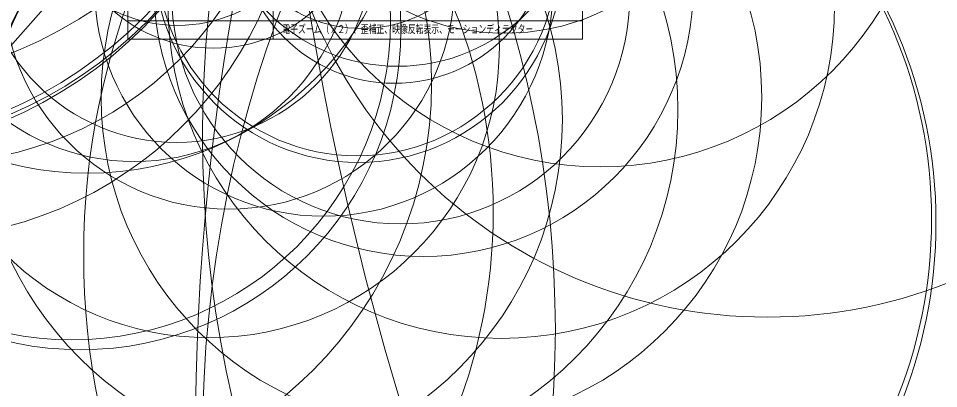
# Model space of a CAD drawing. Units: millimetres, scale not verified. Extents: x -659 to 3899, y -3838 to 1495.
# Drawn here: x -92.6 to 160.4, y -152.5 to -50.8 of the extents above; entities that cross this region are included whole.
import ezdxf
from ezdxf.enums import TextEntityAlignment as Align

# ---------------------------------------------------------------- set-up
doc = ezdxf.new("R2010")
doc.units = ezdxf.units.MM
doc.header["$LTSCALE"] = 0.125
doc.layers.add('0-1_MOJI1', color=7, linetype='Continuous')
doc.layers.add('0-2_WAKU', color=1, linetype='Continuous', lineweight=18)
doc.layers.add('0-4_GAIKEI', color=1, linetype='Continuous', lineweight=18)
doc.styles.add('ＭＳ ゴシック', font='')
doc.styles.get('ＭＳ ゴシック').set_extended_font_data('MS Gothic')

msp = doc.modelspace()

# ---------------------------------------------------------------- linework, layer by layer
at = {"layer": '0-2_WAKU', "color": 4}
for p, q in [((-62.5109, -16.5089), (-62.5109, -56.5089)), ((-22.5109, -56.5089), (-22.5109, -16.5089)), ((62.4891, -56.5089), (62.4891, -16.5089)), ((62.4891, -56.5089), (-62.5109, -56.5089))]:
    msp.add_line(p, q, dxfattribs=at)
at = {"layer": '0-2_WAKU'}
msp.add_line((-62.5109, -51.5089), (62.4891, -51.5089), dxfattribs=at)
at = {"layer": '0-4_GAIKEI'}
for centre, radius in [((823.4972, 90.0776), 847.3766), ((1620.0581, -1559.3114), 2278.7905), ((279.8557, -82.7926), 321.8093), ((-142.9372, 59.3797), 129.1262), ((293.316, -166.8302), 335.2913), ((-243.2993, -136.2793), 298.3252), ((-143.8679, 35.3482), 121.411), ((-143.1462, 31.8623), 120.2881), ((-140.8405, 31.4659), 117.9149), ((113.2903, 2.4193), 135.2724), ((-116.7743, 6.1748), 96.7295), ((67.3996, -1.4053), 90.1886), ((129.0762, -115.799), 203.6827), ((-73.5994, -4.6599), 88.6369), ((41.0364, 8.0579), 62.9376), ((-112.3216, -103.9784), 150.2799), ((40.1582, -47.0859), 91.6042), ((-90.4915, -68.6898), 111.4981), ((-77.9185, -51.4568), 87.6199), ((-75.4231, -53.8246), 87.978), ((18.7738, -42.055), 74.1327), ((-60.7271, -29.9681), 60.1381), ((43.2787, -319.8102), 345.4604), ((26.7796, -106.8282), 132.857), ((26.4611, -105.9657), 131.9752), ((-48.7842, -13.1576), 39.5683), ((-49.0759, -30.6657), 54.2075), ((-38.9359, -16.9912), 41.9876), ((-40.1762, -58.6984), 79.8102), ((-7.6428, -75.9224), 96.3558), ((-34.7645, -41.1535), 62.0332), ((-8.6211, -42.1316), 63.015), ((0.8612, -34.3534), 56.0176), ((0.495, -33.4882), 55.041), ((1.8012, -16.5042), 37.053), ((-39.5216, -78.5429), 96.4696), ((20.978, -72.4996), 90.7681), ((12.5261, -44.3094), 62.9402), ((10.7573, -25.9007), 42.7257)]:
    msp.add_circle(centre, radius, dxfattribs=at)
at = {"layer": '0-4_GAIKEI', "color": 7}
for centre, radius in [((645.4911, -167.229), 689.4542), ((-122.5754, -5.0172), 106.4175), ((11.6868, -13.6607), 50.2898)]:
    msp.add_circle(centre, radius, dxfattribs=at)

# ---------------------------------------------------------------- texts
at = {"layer": '0-1_MOJI1', "style": 'ＭＳ ゴシック', "width": 0.7}
msp.add_text('電子ズーム（ｘ２）、歪補正、映像反転表示、モーションディテクター', height=2.199, dxfattribs=at).set_placement((-20.0109, -55.5089), align=Align.BOTTOM_LEFT)

doc.saveas('drawing.dxf')
